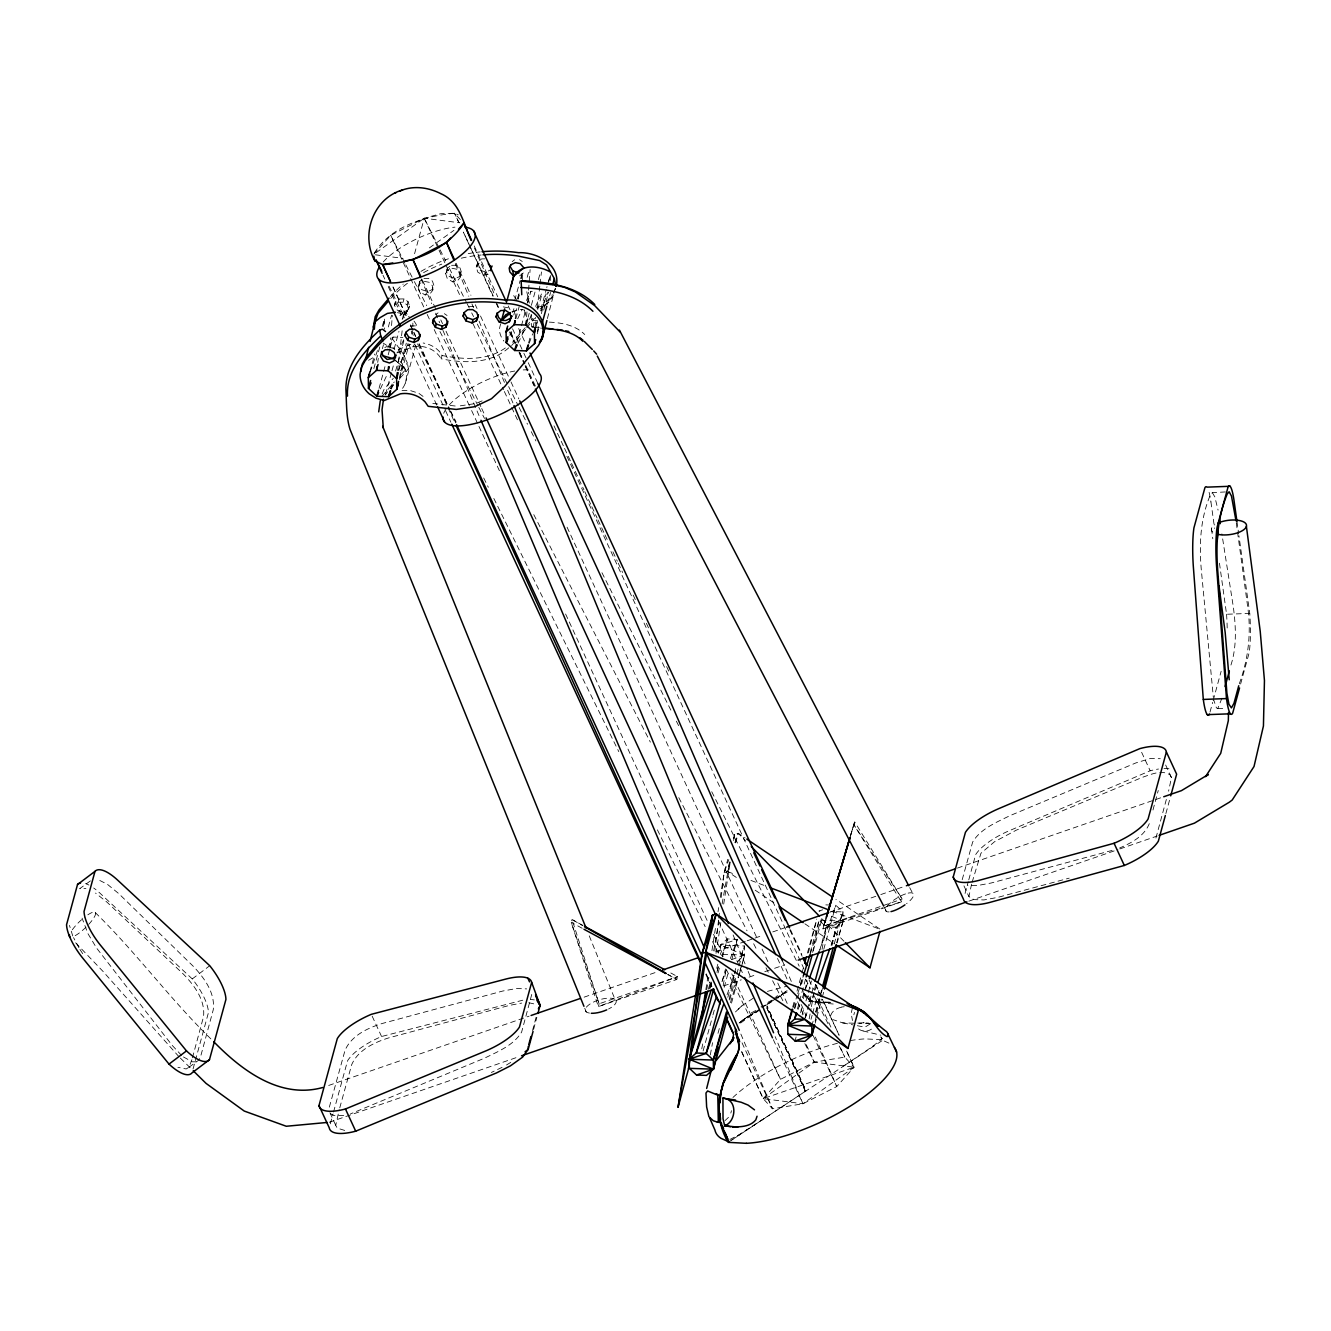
<?xml version="1.0" encoding="UTF-8"?>
<svg xmlns="http://www.w3.org/2000/svg" width="1331" height="1331" viewBox="0 0 1331 1331"><rect width="100%" height="100%" fill="white"/><g stroke="black" fill="none" stroke-linecap="round" stroke-linejoin="round"><path stroke-width="0.75" stroke-dasharray="5 3.75" d="M531.136 314.648L531.502 326.478L539.288 327.393M1165.657 765.026L1171.463 777.603L1168.585 791.18M344.712 1130.435L337.209 1128.106L335.728 1125.311L339.222 1109.771M389.883 348.19L390.649 337.908M391.564 325.579L392.329 315.297M526.594 316.828L527.059 310.655M527.675 302.436L528.44 292.154M528.59 290.108L530.121 269.544M397.553 370.534L402.245 329.888M403.659 317.693L404.374 311.604L398.501 311.387M535.095 326.81L536.044 318.691M537.225 308.526L539.804 286.165M540.037 284.135L541.451 271.94M710.554 988.201L711.286 982.012M714.913 951.083L718.54 920.154M718.79 918.091L719.755 909.838M721.202 897.477L724.114 872.737L727.774 859.31M377.705 362.398L378.32 358.405M383.245 326.461L384.476 318.475L384.642 329.19M515.18 318.641L516.727 308.659M518.258 298.676L519.19 292.687M521.336 278.711L522.268 272.722L522.401 281.656M705.846 989.632L707.776 977.32M711.935 950.667L715.779 926.06M718.025 911.702L718.673 907.592M720.271 897.344L724.114 872.737L728.822 859.593M710.887 986.138L711.519 982.045M716.011 953.329L720.82 922.566M723.698 904.115L730.42 861.041M733.631 840.527L734.596 834.387L738.239 833.306L745.094 837.931M706.694 989.748L708.891 977.486M713.666 950.9L718.807 922.283M722.101 903.882L729.821 860.957M733.847 838.463L734.596 834.387L733.547 838.214M724.114 872.737L727.758 871.655L729.554 861.839M733.863 838.297L734.596 834.387M710.305 1054.934L712.567 1042.672M723.166 985.456L726.194 969.101M809.165 1018.847L811.061 1008.632M811.428 1006.585L814.09 992.277M814.456 990.231L815.604 984.108M822.026 949.352L826.202 926.875L819.031 920.187L809.747 954.227M701.753 1048.845L702.951 1042.805M716.96 972.362L718.557 964.31M800.63 1012.791L801.828 1006.752M803.442 998.699L807.035 980.581M812.642 952.397L819.031 920.187L843.105 921.035L842.956 911.918L835.801 905.23L819.78 949.569M423.042 396.405L418.749 393.277L410.198 390.515L400.881 390.366C408.6 382.263 408.218 369.036 400.032 361.4M729.155 999.232L735.444 971.264M815.088 1021.143L816.435 1015.154M816.885 1013.141L820.911 995.172M821.36 993.159L822.259 989.166M832.125 945.21L836.167 927.225L843.105 921.035L830.078 915.678M399.516 377.388L407.286 343.431M537.308 331.635L539.138 323.649M541.418 313.667L545.993 293.685M548.738 281.706L550.102 275.717L546.791 287.529M422.243 279.41L419.797 281.323L418.05 286.697L419.698 291.772L425.188 294.966L429.98 293.852L432.758 290.308L433.906 285.549L432.459 281.091L428.416 278.362L423.458 278.445M449.845 266.3L447.399 268.23L445.652 273.587L447.299 278.661L452.773 281.856L457.581 280.758L460.36 277.197L461.508 272.439L460.044 267.98L456.001 265.252L451.059 265.335M500.656 323.816L499.375 328.94A22.394 20.181 15.3 0 0 503.833 341.052M709.406 988.85L711.403 980.897M731.85 959.302L737.324 939.287L720.42 945.126L718.407 953.079L720.42 945.126L727.358 938.937L735.328 939.204M794.374 1008.449L796.387 1000.513M800.38 984.607L802.377 976.655M808.383 952.813L816.402 921.019M547.407 318.542L553.496 294.916L540.769 310.605M395.407 301.887L394.475 305.498L397.304 310.19L403.36 312.203L407.719 310.14L409.515 306.097L408.051 301.638L404.008 298.909L399.067 298.993L395.407 301.887L394.508 305.165L398.169 302.27L399.067 298.993M419.797 281.323L418.866 284.934L421.694 289.642L427.75 291.655L432.109 289.592L433.906 285.549M447.399 268.23L446.467 271.84L449.296 276.532L455.352 278.545L459.711 276.482L461.508 272.439M484.933 258.846L481.622 258.896L477.962 261.791L477.03 265.401L479.859 270.093L485.915 272.106L490.274 270.043M553.979 293.153L555.376 287.812M531.735 994.457L521.636 1032.041C513.716 1045.301 497.994 1051.507 484.684 1058.095L350.486 1113.897M532.533 1030.577L536.243 1016.734M191.914 1059.709L189.052 1067.179L186.174 1068.959L177.905 1067.312M192.446 1057.762L203.493 1016.851C205.556 1000.213 194.259 985.256 183.262 973.993L107.046 902.218L95.533 893.084M533.598 1029.395L536.842 1017.416M1152.979 810.013L1158.253 790.481M1155.924 838.048L1166.472 798.983M1221.941 698.193L1217.732 708.641L1216.384 707.809L1213.855 700.339M1230.959 665.034C1236.965 646.367 1235.833 626.302 1233.355 607.119L1221.875 533.847M1239.277 683.818C1248.411 659.061 1251.423 632.441 1247.629 606.354L1237.381 530.969M369.918 371.765L374.776 353.996M382.313 326.361L384.476 318.475M373.861 368.654L379.801 346.942M382.396 348.689L383.478 344.729M388.336 326.977L391.564 315.131M414.573 253.722L424.256 218.234L440.794 213.675L454.536 213.259L458.297 214.84M193.045 1069.009L208.435 1012.658A37.185 13.227 52.9 0 0 192.263 978.917L99.908 893.118A37.318 13.277 52.9 0 0 93.686 888.01M379.052 388.369L385.508 364.677M388.203 354.811L389.817 348.888M390.366 346.925L393.061 337.059L402.827 337.392M403.36 312.203L399.949 315.464L405.256 314.183L408.617 309.374L407.153 304.915L403.127 302.187L404.008 298.909M394.126 349.088L398.984 331.336M402.212 319.49L404.374 311.604L407.17 314.216M407.153 304.915L408.051 301.638M385.491 394.458L391.43 372.713M391.98 370.733L393.593 364.794M408.617 309.374L409.515 306.097L405.256 314.183L397.37 312.669M390.765 388.768L392.928 380.882M395.623 371.016L404.241 339.438M398.768 370.767L406.304 343.148M399.483 379.518L409.183 343.997M405.206 383.744L415.821 344.862M508.758 347.824C490.274 364.178 463.887 363.446 441.16 358.788L442.058 355.51L438.897 350.968A25.871 23.326 15.3 0 0 423.175 342.999M514.714 300.357L520.105 280.625M520.637 278.645L522.268 272.722M513.816 315.014L515.962 307.112M518.125 299.225L519.206 295.282M515.879 318.725L519.107 306.879M527.192 277.281L529.355 269.378M516.827 342.616L525.462 311.038M527.608 303.152L530.853 291.306L534.746 291.439M528.141 317.161L529.222 313.201M531.368 305.315L535.145 291.506M538.373 279.66L540.536 271.774M528.557 343.015L530.72 335.129M532.866 327.226L535.561 317.36M537.724 309.474L542.033 293.685M536.01 326.993L537.624 321.07M540.868 309.241L546.259 289.493M537.258 333.765L538.889 327.842M543.73 310.073L548.588 292.321M547.324 304.283L550.568 292.421M330.321 1123.846L333.016 1113.997M333.549 1112.034L347.541 1060.824A41.328 14.275 -24.8 0 1 381.564 1036.516L523.316 1000.063M736.326 877.445L727.758 871.655L730.37 862.072M735.61 842.889L738.239 833.306L745.476 840.693M708.391 989.166L710.571 981.163M716.727 968.253L717.825 964.243M718.058 972.961L719.705 966.955M722.434 956.939L727.358 938.937L722.367 954.71M703.101 1051.008L712.401 1016.967M712.95 1014.971L714.597 1008.965M722.251 980.947L725.528 968.935M724.197 987.319L728.573 971.314M717.991 1033.338L720.187 1025.336M727.841 997.302L733.847 975.29M734.396 973.277L736.043 967.288M729.721 1000.014L736.276 975.989M736.825 973.993L738.472 967.986M739.021 965.99L744.478 945.958L720.42 945.126L720.553 954.244L723.415 956.906M731.501 1003.125L738.605 977.104M739.154 975.091L740.801 969.084M741.35 967.088L744.628 955.076L744.478 945.958L738.905 961.598M792.66 1007.168L794.84 999.148M797.019 991.146L801.395 975.141M801.944 973.127L803.591 967.121M807.418 953.112L816.702 919.089M794.99 1008.266L797.169 1000.263M797.718 998.25L799.349 992.26M801.545 984.241L803.724 976.239M797.402 1008.965L799.049 1002.975M799.598 1000.962L805.604 978.951M813.258 950.916L822.009 918.889M795.023 1040.975L796.121 1036.965M802.144 1014.954L803.774 1008.948M805.97 1000.945L811.428 980.93M819.63 950.9L826.202 926.875L843.105 921.035L837.099 943.047M804.639 1019.33L806.836 1011.327M807.385 1009.331L811.211 995.305M811.744 993.309L813.94 985.306M823.773 949.269L835.801 905.23M811.012 1019.313L812.11 1015.303M812.659 1013.307L817.034 997.285M817.567 995.289L819.763 987.286M831.243 945.243L836.167 927.225L826.202 926.875M811.794 1026.018L813.441 1020.012M815.62 1012.009L821.643 989.981M834.221 943.945L842.956 911.918L830.927 911.502M815.221 1023.123L816.319 1019.113M816.868 1017.117L821.793 999.099M822.325 997.102L823.972 991.096M965.058 893.434L968.236 881.788M968.768 879.841L975.673 854.602A41.477 14.325 -24.8 0 1 1008.831 830.91L1150.184 770.782A41.328 14.275 -24.8 0 1 1158.502 769.035M1165.889 813.574L1170.182 797.818M1209.995 712.102L1212.657 702.385M1213.19 700.439L1221.143 671.29M1240.608 684.034L1249.11 652.955A37.168 5.291 87.9 0 0 1249.759 613.391L1238.945 535.794M329.339 1107.142L345.012 1050.392C351.384 1035.551 367.639 1028.064 382.197 1023.489L502.835 991.013L516.628 988.5L526.677 988.9M339.771 1107.808L351.65 1064.75C358.022 1049.926 374.277 1042.439 388.835 1037.847L509.474 1005.371L521.636 1003.092M962.197 879.724L972.662 842.024C980.614 828.731 996.303 822.425 1009.663 815.787L1135.875 762.929L1150.167 758.537L1160.283 758.687M971.58 884.167L968.918 896.595L973.859 899.606L983.925 899.939L997.751 897.393L1069.192 878.144M972.129 882.187L980.947 853.271L994.507 841.741L1016.302 830.161L1142.514 777.287C1150.982 774.426 1161.514 769.484 1169.966 774.792L1171.463 777.603M730.819 1113.065L731.484 1110.67M853.853 1014.788L854.519 1012.392M825.253 921.019L822.907 928.955L901.403 901.852L902.168 899.024L854.635 821.843L849.96 837.582M849.927 837.698L854.635 821.843L850.359 836.467M825.436 920.22L822.907 928.955L825.836 919.105M730.453 1002.626L739.304 972.911M739.903 970.931L741.666 964.975M742.265 962.995L744.628 955.076L720.42 945.126M815.936 1012.159L821.244 994.324M836.617 942.814L843.105 921.035M852.472 1007.667L851.158 1013.49L852.489 1020.528M717.359 970.482L718.607 966.539M793.359 1007.434L797.103 995.605M797.735 993.625L799.598 987.702M800.23 985.739L803.342 975.873M810.213 954.177L821.46 918.689M488.144 274.319L483.353 275.417L477.862 272.223L476.215 267.148L477.962 261.791M370.268 371.865L378.104 348.589M512.635 312.535L513.932 308.659M517.21 298.959L519.157 293.136M727.059 994.789L734.03 975.257M805.338 1017.383L808.832 1007.617M809.514 1005.654L814.406 991.994M815.088 990.031L817.184 984.175M831.126 945.126L842.956 911.918M734.878 842.689L738.239 833.306M721.984 981.696L726.177 970.133M730.353 958.553L737.324 939.287M798.167 1009.347L801.645 999.697M802.343 997.768L805.139 990.064M805.837 988.134L808.616 980.415M391.397 389.068L394.176 381.465M398.352 370.068L408.085 343.481M411.562 333.981L412.959 330.171M529.189 343.315L532.666 333.815M533.348 331.918L537.524 320.521M541.002 311.021L547.956 292.021M382.13 393.976L384.127 389.251L393.344 378.237M1149.285 823.673C1144.311 836.151 1131.367 842.989 1119.654 847.98M380.383 388.902L387.354 374.211M397.803 352.166L403.909 339.305M518.158 343.165L525.129 328.458M529.488 319.274L532.117 313.767M535.594 306.413L541.7 293.552M387.787 348.056L393.061 337.059M509.773 335.312L511.537 331.635M517.676 318.808L522.068 309.641M526.46 300.473L530.853 291.306M830.727 1015.403C832.574 1009.796 838.613 1007.268 844.087 1006.902M553.263 293.02L555.925 288.078M418.05 286.697L419.847 283.403L424.206 281.34L429.048 282.272L432.409 285.766L432.758 290.308M445.652 273.587L447.449 270.293L451.791 268.246L456.649 269.161L459.994 272.655L460.36 277.197M476.215 267.148L478.012 263.871L482.371 261.808M374.394 252.973C390.981 226.386 424.855 216.005 454.536 213.259L461.125 220.447M553.496 294.916L549.27 301.904A22.394 20.181 15.3 0 1 535.361 307.295M407.719 310.14L405.256 314.183L410.098 317.543M396.838 352.931L412.76 346.875L414.823 343.93M382.28 396.022L394.309 381.98M385.358 394.974L387.637 391.83M425.188 294.966L427.75 291.655M452.773 281.856L455.352 278.545M483.353 275.417L485.915 272.106M525.495 329.406L511.636 345.544M526.777 327.842L534.413 318.442M525.229 327.676L512.535 342.267M526.527 326.095L532.982 318.242M540.735 308.809L552.365 294.65M741.633 1051.374L763.195 1098.641L780.532 1079.325L814.322 1062.121L844.786 1057.113L854.069 1067.229L836.733 1086.562L802.942 1103.765L772.479 1108.773L763.195 1098.641L741.45 1051.54M728.49 1117.358L725.062 1120.569M400.365 370.634L407.402 363.03L402.827 353.397L390.965 336.826M401.33 374.36L405.556 369.802L408.401 369.036L407.402 363.03M390.166 388.752L394.375 384.193M399.982 378.137L408.401 369.036M735.461 1011.943L742.515 1005.304L753.978 997.734M870.025 1024.038L864.984 1027.149L856.765 1025.619M771.265 1002.143L765.624 1005.204L774.808 999.015M737.673 961.281L744.628 955.076L720.553 954.244M738.089 1009.197L742.515 1005.304M739.104 1023.09L743.297 1019.746M739.82 1022.624L741.45 1021.193M773.677 998.816L778.219 994.972L780.265 995.222L776.389 997.901M872.787 1046.299L882.553 1038.363M435.636 314.781L438.082 312.852M512.169 261.675L514.598 259.745M519.639 275.866L523.299 272.988M772.163 1000.08L768.453 1001.96L766.34 1004.739L761.049 1006.852M192.263 978.917L209.749 965.724M759.785 1009.813L753.512 1014.472L751.466 1014.239L757.073 1010.745M90.375 880.906L79.677 888.692L85.933 888.426M189.052 1067.179L198.835 1060.058L200.632 1056.515L213.259 1009.747C215.356 993.109 204.358 978.019 193.527 966.539L118.808 893.667L107.495 884.383L98.078 879.591M742.598 1020.212L745.327 1018.265M740.618 1023.057L756.94 1011.261M439.147 247.932L424.256 218.234L373.462 254.554L390.682 235.337L424.256 218.234L459.827 222.809M429.347 247.915L453.938 230.346M763.195 1098.641L814.322 1062.121L854.069 1067.229L846.233 1050.275L854.069 1067.229L802.942 1103.765L763.195 1098.641L854.069 1067.229M744.628 1018.731L747.523 1016.784M784.874 992.094L777.903 998.15M844.037 1065.765L873.485 1045.833M774.243 999.548L786.122 991.662M728.922 1141.882L806.037 1090.838L766.889 1005.837L805.92 1090.571M761.848 1007.733L770.832 1001.794M740.735 1021.659L761.149 1008.199M731.651 1140.068L883.335 1039.844L865.233 1038.879A99.509 34.356 -24.8 0 0 850.492 1040.559M746.807 1017.25L752.181 1013.773L750.684 1013.174L757.139 1009.796M737.707 1135.576L767.488 1116.36M784.175 992.56L787.087 990.663M506.495 1065L513.15 1060.94M770.133 1002.26L775.241 999.182M776.955 998.15L787.17 991.994M368.554 360.302L375.708 356.159M505.347 347.957C486.863 361.084 463.188 359.553 442.058 355.51M871.472 1029.146C867.246 1032.074 861.107 1031.725 857.463 1027.998M502.086 1067.346L491.339 1072.47M729.97 1139.436L738.406 1135.11M384.825 347.507L387.72 346.143L392.562 347.058L394.808 349.387M477.48 402.711L484.384 400.032M410.846 344.296L398.036 349.77L389.883 347.374L383.195 343.115M767.405 991.395L786.754 986.254M822.658 909.788L818.898 911.086L822.907 911.219M328.69 1085.447L529.106 1016.169M584.126 997.152L656.815 972.013M715.762 951.632L745.244 941.45M747.207 940.767L753.096 938.721M755.06 938.039L762.913 935.327M772.745 931.933L784.541 927.857M829.729 912.234L878.843 895.247M880.806 894.565L904.381 886.413M957.438 868.078L1153.927 800.147M1155.89 799.465L1163.743 796.753M731.468 959.618L744.628 955.076M329.273 1122.266L517.609 1057.147M723.598 985.938L741.267 979.832M749.103 977.12L754.993 975.074M764.809 971.68L772.645 968.968M774.609 968.303L784.425 964.908M968.835 901.154L1117.94 849.611M1119.887 848.928L1157.171 836.034M880.024 908.524L823.673 926.126L902.168 899.024L853.87 824.654L901.403 901.852L881.971 907.925M1112.15 850.409L991.113 883.019L977.287 885.581L967.221 885.248M511.886 311.787L521.303 309.391L524.73 310.123M473.919 403.792L459.012 406.022M1225.402 491.938L1212.341 492.636L1210.345 494.899C1199.58 520.421 1198.981 548.006 1201.81 575.042L1213.323 697.145M870.457 1023.689L857.746 1023.04M863.403 1022.74L859.011 1023.289L864.152 1022.74M841.275 1007.068L844.22 1006.735M343.747 1115.544L333.615 1115.445L330.57 1113.731M412.76 346.875C423.508 344.579 435.603 349.105 441.16 358.788M1217.732 708.641L1225.568 708.225M1219.462 563.196L1226.566 614.256L1249.759 613.408M398.169 302.27L403.127 302.187M468.645 306.413L473.603 306.33L476.282 308.16M410.48 325.962L415.438 325.879L418.117 327.692M829.413 1002.093C821.36 1002.26 809.198 1003.191 804.822 994.44M830.777 1002.542L817.783 1002.542L809.997 1000.496A26.354 22.627 -76.7 0 1 807.568 999.165L802.377 991.296L806.037 997.884L814.489 1002.476L809.431 999.398L811.577 1001.611L806.47 992.776M195.99 1061.822L192.28 1061.805L182.929 1056.681M853.853 1023.206L842.689 1022.89L833.123 1019.696M825.836 904.88L831.825 905.097M829.912 1002.476L808.899 1001.577L830.544 1002.526M866.065 1022.94L868.844 1023.14M455.185 406.005L431.111 403.293M833.256 1004.023L815.92 1002.243M531.735 320.039L537.591 320.738M549.32 322.119C561.998 322.801 575.391 325.097 584.725 334.514M531.851 327.043L541.601 328.208M528.84 1002.725L536.509 1004.472M375.425 254.803L403.077 258.364M530.57 999.415L534.33 999.897M816.618 1001.777L817.55 1001.944M503.268 306.895L508.109 307.81M842.689 1022.89L852.738 1024.837M863.104 1030.976L880.889 1035.185M727.758 871.655L735.494 874.583M750.95 880.44L764.493 885.548M832.141 911.153L880.457 929.454L835.918 899.34M888.892 1043.105L882.619 1040.31L880.872 1036.766M809.082 999.198L810.712 1000.03M582.945 925.444L572.031 919.538L571.249 922.366L598.318 1006.635L676.78 979.466L677.562 976.638L668.461 971.713M582.179 928.273L571.249 922.366L599.1 1003.807L598.318 1006.635L677.562 976.638L599.1 1003.807L572.031 919.538L582.679 925.627M667.696 974.542L676.78 979.466L667.912 974.392M519.556 259.661L522.251 261.492M444.371 313.683L447.066 315.497M755.176 890.189L775.74 904.082M804.872 923.781L834.005 943.479M405.556 369.802L395.923 360.701M392.728 358.505L404.957 368.171M808.283 998.699L803.092 990.83M181.615 1055.45L172.148 1045.334L96.564 948.038L87.996 933.713L82.073 918.124M210.847 1038.862C169.752 998.849 135.912 952.081 94.767 912.084M178.92 1056.664L102.986 971.38L74.536 941.649M180.351 1058.078L191.78 1069.325M822.209 919.022L843.921 941.2M1212.341 492.636L1214.837 496.896L1218.065 510.106M79.943 949.469L83.753 955.242M78.945 947.722L73.538 937.606M804.789 1090.222L805.455 1091.237L766.057 1006.269L805.039 1090.422M909.705 887.611L912.584 893.134M884.616 907.908L886.529 911.585M881.072 1037.331L881.837 1038.829M404.89 263.089L390.682 235.337L423.74 306.929M405.839 264.936L413.425 279.726M414.374 281.59L426.685 305.631M439.962 331.519L477.862 405.506M478.811 407.353L484.501 418.45M533.781 514.631L650.36 742.132M678.793 797.618L747.024 930.802M753.662 943.746L756.507 949.286M765.99 967.787L768.836 973.344M772.612 980.731L783.044 1001.078M804.839 1043.62L814.322 1062.121L805.621 1043.288M440.079 249.795L445.669 260.926M449.379 268.346L466.133 301.754M467.065 303.618L470.775 311.038M471.706 312.885L473.57 316.612M477.297 324.032L518.225 405.689M519.157 407.536L527.525 424.24M531.252 431.677L535.911 440.944M601.961 572.713L671.739 711.919M676.381 721.186L679.176 726.759M711.736 791.712L799.199 966.173M805.704 979.167L810.363 988.451M814.073 995.871L828.032 1023.705M839.196 1045.983L844.786 1057.113L839.562 1045.817M389.068 286.198L404.691 317.843M411.129 330.887L413.891 336.46M417.568 343.914L449.728 409.083M450.643 410.946L456.15 422.11M483.719 477.962L488.311 487.279M493.834 498.443L618.799 751.649M657.398 829.845L705.18 926.659M712.534 941.549L718.041 952.73M726.31 969.484L780.532 1079.325L731.8 973.826M493.269 296.031L463.338 232.076L492.869 296.148M496.779 303.551L498.543 307.311M510.854 333.648L515.263 343.049M519.656 352.449L524.946 363.746M525.828 365.626L535.495 386.306M553.979 425.82L556.624 431.46M557.506 433.34L563.662 446.501M564.544 448.381L570.7 461.558M571.581 463.438L583.91 489.775M584.775 491.655L590.947 504.815M591.829 506.695L597.103 517.992M597.985 519.872L604.141 533.032M605.023 534.912L607.668 540.552M612.942 551.849L617.334 561.249M618.216 563.129L622.625 572.53M633.19 595.107L635.819 600.747M646.384 623.324L649.029 628.964M666.631 666.581L669.26 672.222M789.832 929.92L802.144 956.257M815.337 984.474L821.51 997.634M822.392 999.514L839.112 1035.252L822.708 999.415M1141.632 752.298L1150.184 770.782M963.943 885.83L968.918 896.595M508.259 305.98L510.006 309.74M518.691 328.557L525.645 343.598M474.219 245.936L497.744 296.796M512.551 328.807L523.016 351.417M523.882 353.297L527.359 360.834M528.241 362.714L537.824 383.444M790.464 929.72L801.794 954.211M815.737 984.358L821.826 997.535M496.347 303.668L498.093 307.444M509.424 331.935L514.648 343.232M519.007 352.648L524.231 363.945M525.096 365.825L534.679 386.556M566.906 456.25L803.841 968.585M809.065 979.882L813.424 989.299M817.783 998.716L831.709 1028.863M456.134 263.255L470.941 295.282M475.283 304.699L477.03 308.476M480.508 316.013L510.122 380.067M511.004 381.947L518.84 398.901M777.52 958.453L787.087 979.167M797.552 1001.777L803.641 1014.971M813.224 1035.684L836.733 1086.562L815.337 1037.015M424.256 218.234L438.198 248.381M439.064 250.261L460.825 297.362M473.021 323.732L503.501 389.65M504.366 391.53L517.426 419.797M567.056 527.159L756.857 937.806M762.081 949.103L768.17 962.28M777.753 983.01L787.336 1003.724M422.543 280.359L435.586 308.626M440.811 319.922L442.558 323.699M446.035 331.236L480.857 406.604M481.722 408.484L485.216 416.021M718.507 920.985L739.404 966.223M740.269 968.103L742.881 973.76M773.344 1039.694L802.942 1103.765L775.158 1036.633M427.218 314.465L430.712 322.002M434.189 329.539L470.741 408.667M471.607 410.547L499.458 470.825M565.592 614.007L707.427 921.085M713.516 934.262L723.964 956.873M406.171 315.48L392.262 285.333L405.988 315.68M410.53 324.914L413.142 330.554M414.008 332.451L415.754 336.211M419.232 343.747L449.678 409.698M450.544 411.578L455.768 422.892M742.033 1042.822L772.479 1108.773L740.103 1032.274M383.029 275.267L384.759 279.044M388.236 286.581L403.027 318.608M415.205 344.995L444.787 409.05M445.669 410.93L450.876 422.243M705.779 974.292L711.869 987.486M408.983 344.912L436.784 405.106M372.164 1016.169L381.564 1036.516M329.922 1112.733L335.728 1125.311M410.297 325.13L412.876 330.803M413.741 332.7L415.472 336.477M418.916 344.047L455.169 423.474M706.245 973.826L712.285 987.07M474.468 248.098L495.049 295.732M510.705 331.935L515.646 343.381M519.755 352.898L522.218 358.621M525.512 366.241L533.748 385.291M782.395 960.782L791.463 981.746M801.329 1004.622L806.27 1016.052M421.062 278.761L431.577 303.618M435.636 313.184L439.679 322.751M442.924 330.387L480.175 418.367M455.285 263.638L468.778 296.231M471.939 303.917L473.537 307.744M479.093 321.17L504.499 382.546M507.66 390.233L513.217 403.659M733.098 934.961L747.39 969.5M748.172 971.414L751.35 979.084M589.25 935.876L614.989 999.331A16.172 6.056 -17.7 0 1 608.566 1008.998M584.725 1008.233L586.289 1012.076M72.756 935.976L69.478 925.411M526.777 291.772L529.355 303.135M524.497 310.539L526.377 317.51M1236.948 521.486L1238.662 533.748M1210.927 501.92L1214.621 528.474M1236.283 522.817L1237.115 528.939M1211.46 528.557L1212.807 538.772M550.601 275.5L550.685 280.858M412.843 323.034L412.893 326.611M414.008 321.154A22.394 20.181 15.3 0 1 416.636 325.413M516.611 299.591A22.394 20.181 15.3 0 1 512.884 294.035M443.722 413.276A53.556 18.484 -24.8 0 1 446.501 408.367M449.296 404.907A53.556 18.484 -24.8 0 1 514.764 371.016M523.233 369.918A53.556 18.484 -24.8 0 1 530.953 370.085M383.245 261.941A53.556 18.484 -24.8 0 1 454.969 227.152M908.158 893.118A16.172 5.041 -31.7 0 1 906.577 903.649M889.175 911.885A16.172 5.041 -31.7 0 1 889.125 904.048A16.172 5.041 -31.7 0 1 908.008 893.201M589.45 1013.074A16.172 6.056 -17.7 0 1 594.674 1001.511A16.305 6.106 -17.7 0 1 614.972 999.348M1209.097 492.337A37.318 5.307 87.9 0 1 1210.927 501.937M1226.566 614.256A37.168 5.291 87.9 0 1 1227.215 629.779M1163.993 768.519A41.328 14.275 -24.8 0 1 1171.08 769.168M1212.791 532.117A17.702 7.171 -7.5 0 1 1214.804 524.713M87.829 914.83A17.702 4.259 -43.7 0 1 95.649 913.532A17.702 4.259 -43.7 0 1 87.247 925.927M85.983 927.208A17.702 4.259 -43.7 0 1 74.286 936.159M72.307 929.787A17.702 4.259 -43.7 0 1 84.535 917.225M85.533 883.601A37.318 13.277 52.9 0 1 88.944 885.065M732.932 1097.493A99.509 34.356 -24.8 0 1 837.798 1043.221M390.798 298.41A145.844 131.453 15.3 0 1 408.517 282.422M423.574 272.639A145.844 131.453 15.3 0 1 441.792 264.12M390.382 296.597A145.844 131.453 15.3 0 1 403.21 284.085M421.012 271.374A145.844 131.453 15.3 0 1 448.431 258.78M461.291 258.197A143.349 129.19 15.3 0 1 481.156 255.003M468.229 253.655A143.349 129.19 15.3 0 1 480.158 251.908M458.945 222.66L454.536 213.259L458.896 222.676"/><path stroke-width="1.5" d="M727.591 1140.767L720.637 1123.347L718.956 1107.093A80.875 69.445 -76.7 0 1 719.505 1097.825L722.983 1083.318L736.392 1055.566C741.983 1046.549 736.309 1037.498 735.378 1028.58M1236 520.787L1231.458 496.014L1229.129 491.755L1227.215 494.001C1216.634 519.556 1215.702 547.091 1218.015 574.177L1226.899 693.201L1228.946 704.282L1231.425 707.909L1233.97 703.317L1238.745 685.764M1228.513 712.468L1228.33 720.637L1220.727 753.313L1205.553 776.605L1208.348 774.476L1181.429 790.647L1163.743 796.753M528.274 1046.399L528.191 1049.36L522.584 1057.163L510.488 1065.815L496.563 1072.902L355.71 1131.184A41.328 14.275 -24.8 0 1 329.256 1127.79L318.991 1105.595L337.292 1038.629A41.328 14.275 -24.8 0 1 371.316 1014.322L505.88 979.05A41.477 14.325 -24.8 0 1 531.668 982.361L540.087 1005.437L537.924 1013.423M521.752 294.7L521.17 281.074L522.784 280.725C548.272 282.338 575.807 285.416 594.791 304.5M1217.216 540.652L1218.015 528.673M347.491 396.139C345.96 371.066 363.812 351.966 380.716 335.978L379.718 329.972L382.563 329.206L385.524 331.535M378.703 411.878L380.267 400.747M388.502 366.691L388.203 370.8L396.605 378.67L396.788 389.384L388.619 396.671L376.889 396.255L368.471 388.386L368.304 377.671L369.918 371.765M526.294 320.937L525.978 325.047L534.396 332.916L534.563 343.631L526.394 350.918L514.681 350.502L506.262 342.633L506.096 331.918L507.71 326.012M374.327 329.256L374.909 321.952L380.233 317.56L387.388 313.401L395.407 312.286M717.792 1095.463L718.324 1122.399L713.316 1120.752L708.924 1116.726L706.628 1106.926L705.979 1093.05L707.61 1090.954L718.474 1095.463M754.511 1109.854L748.089 1105.096L741.167 1102.251L722.933 1098.075L723.032 1118.639L724.663 1125.793L737.856 1127.107L732.383 1126.958M720.021 1102.517L720.77 1094.315M397.32 372.564L396.605 378.67L398.219 372.747M534.862 328.857L534.396 332.916L535.478 328.973M688.526 1068.843L702.086 953.379L712.567 915.029L716.211 913.964L858.428 1010.096L847.963 1048.445L705.729 952.314L702.086 953.379L678.061 1107.192L688.526 1068.843L706.794 951.948M738.688 1047.63L738.955 1045.55M720.67 1093.916L720.204 1097.376A80.892 69.362 -76.8 0 0 719.838 1102.85M377.089 366.391L376.473 370.384L368.304 377.671L369.619 373.795M514.881 320.638L514.265 324.648L506.096 331.918L507.394 328.042M556.208 286.331C561.15 264.902 537.092 251.942 518.624 252.69A143.349 129.19 15.3 0 0 482.055 251.725M710.954 925.295L712.567 915.029L705.729 952.314L858.428 1010.096M701.37 1018.348L705.53 991.678M505.647 300.207C527.708 297.362 554.378 320.472 539.388 342.183M360.967 371.266L362.232 364.162L366.025 357.507L376.074 345.594A145.844 131.453 15.3 0 1 443.24 303.917A143.349 129.19 15.3 0 1 505.647 300.19M678.061 1107.192L705.946 951.831L739.287 1030.36M710.721 925.261L712.567 915.029M702.652 1012.242L706.328 991.795M706.661 1088.442L710.987 1071.438M739.387 1047.164L738.455 1051.124M540.319 341.668A22.394 20.181 15.3 0 0 542.316 338.224L543.963 329.522M720.969 1092.269L723.149 1084.366M383.494 399.317L382.03 409.698L383.278 427.916M707.842 991.162L689.242 1059.226L689.391 1068.344L696.546 1075.015L706.511 1075.381L713.466 1069.176L718.391 1047.198M792.111 1009.164L787.736 1025.186L787.869 1034.287L795.023 1040.975L805.005 1041.324L811.943 1035.135L814.189 1025.136M398.618 381.381L396.788 389.384L398.402 383.461M535.478 339.638L534.563 343.631L535.644 339.688M496.13 317.044L497.112 313.018L498.559 317.46L501.521 320.388L505.93 320.488L510.272 318.425L511.936 315.896L509.39 321.703L505.031 323.766L498.959 321.753L496.13 317.044L497.079 313.434L500.722 310.556L505.68 310.472L509.723 313.201L511.187 317.66M365.775 358.954L368.654 347.258M370.101 341.418L374.909 321.952M542.316 338.224L546.891 320.505M404.99 335.745L405.922 332.134L409.582 329.239L414.54 329.156L418.583 331.885L420.03 336.344L418.233 340.403L413.874 342.45L407.818 340.437L404.99 335.745L405.888 332.467L408.717 337.159L414.773 339.172L419.132 337.109L420.33 334.414M432.592 322.634L433.523 319.024L437.184 316.129L442.125 316.046L446.168 318.774L447.632 323.233L445.835 327.293L441.476 329.356L435.42 327.343L432.592 322.634L433.49 319.357L436.318 324.049L442.374 326.062L446.734 324.015L447.931 321.303M463.155 316.196L464.103 312.585L467.747 309.69L472.705 309.607L476.748 312.352L478.195 316.795L476.398 320.854L472.039 322.917L465.983 320.904L463.155 316.196L464.053 312.918L466.882 317.61L472.938 319.64L477.297 317.577L478.495 314.865M511.054 286.198L513.683 276.166L512.834 270.958L510.006 266.25M528.806 1044.419L530.936 1036.516M533.065 1031.392L528.191 1049.36L525.03 1051.823M1225.119 686.497L1229.362 670.891M77.514 884.549L66.55 924.712A37.318 13.277 52.9 0 0 82.306 957.588L169.004 1064.101A37.185 13.227 52.9 0 0 191.98 1072.902L209.466 1059.692L225.921 999.465A37.185 13.227 52.9 0 0 209.749 965.724L117.394 879.907A37.318 13.277 52.9 0 0 95 871.339L77.514 884.549A37.318 13.277 52.9 0 1 80.559 882.985M95 871.339L84.036 911.519A37.318 13.277 52.9 0 0 99.792 944.378L186.49 1050.908A37.185 13.227 52.9 0 0 209.466 1059.692M370.634 380.5L368.471 388.386L371.116 382.895M378.087 364.478L376.473 370.384L388.203 370.8L389.268 366.857M378.503 390.332L376.889 396.255L378.636 392.578M390.233 390.748L388.619 396.671L390.698 390.965M407.818 340.437L408.717 337.159M413.874 342.45L414.773 339.172M418.233 340.403L419.132 337.109M435.42 327.343L436.318 324.049M441.476 329.356L442.374 326.062M445.835 327.293L446.734 324.015M465.983 320.904L466.882 317.61M472.039 322.917L472.938 319.64M476.398 320.854L477.297 317.577M509.39 321.703L510.272 318.425M507.876 336.726L506.262 342.633L508.026 338.972M515.33 320.688L514.265 324.648L525.978 325.047L527.608 319.124M516.295 344.579L514.681 350.502L517.293 344.995M528.024 344.995L526.394 350.918L528.49 345.211M542.466 322.085L546.791 306.263M552.731 284.518L554.345 278.578L546.542 264.919L539.671 260.56L517.726 255.968A143.349 129.19 15.3 0 0 483.053 254.837M531.668 982.361L519.473 1027.016A41.477 14.325 -24.8 0 1 486.314 1050.708L345.461 1108.989A41.328 14.275 -24.8 0 1 318.991 1105.595M705.729 952.314L716.211 913.964L847.963 1048.445M713.682 988.966L696.196 1053.021L689.242 1059.226L713.466 1069.176L727.674 1017.134M711.12 990.197L689.242 1059.226L706.162 1053.387L720.92 999.331M696.546 1075.015L713.466 1069.176L713.316 1060.058L726.443 1012.026M804.673 963.128L806.32 957.122M796.321 1012.974L794.674 1018.98L787.736 1025.186L811.943 1035.135L814.672 1025.12M806.153 976.937L812.176 954.926M815.038 981.296L823.24 951.266M822.741 985.988L833.123 947.955M824.521 989.083L836.55 945.043M837.432 945.792L869.992 967.803L879.941 931.367M1165.34 815.537L1158.353 841.142A41.328 14.275 -24.8 0 1 1124.329 865.466L989.249 902.568A41.494 14.325 -24.8 0 1 963.478 899.257L953.212 877.062L965.408 832.407A41.477 14.325 -24.8 0 1 998.566 808.716L1139.935 748.588A41.328 14.275 -24.8 0 1 1166.389 751.998L1176.637 774.193L1170.731 795.855M1166.389 751.998L1148.104 818.948A41.328 14.275 -24.8 0 1 1114.064 843.272L979 880.373A41.494 14.325 -24.8 0 1 953.212 877.062M1239.56 687.927L1232.656 713.183A37.168 5.291 87.9 0 1 1226.483 698.592L1216.501 565.542A37.318 5.307 87.9 0 1 1217.133 527.009L1228.097 486.83A37.318 5.307 87.9 0 1 1234.103 501.072L1236.948 521.486M504.682 308.859L501.521 320.388L498.959 321.753M506.812 301.172L513.683 276.166C521.868 263.688 538.689 265.668 550.252 271.89M826.435 917.042L849.927 837.698M827.183 914.314L849.96 837.582M825.836 919.105L849.777 838.43M689.242 1059.226L713.316 1060.058L727.491 1012.525M823.024 988.384L836.018 944.794M795.023 1040.975L811.943 1035.135L811.794 1026.018L787.736 1025.186L792.727 1009.397M803.342 975.873L810.213 954.177M738.156 1052.106L730.652 1069.958M757.056 1116.227L755.792 1119.903C750.235 1126.658 741.134 1126.875 733.148 1126.958M713.316 1060.058L706.162 1053.387L723.582 1004.556M817.883 982.228L829.729 949.02M702.086 953.379L716.211 913.964M716.411 997.119L696.196 1053.021L706.162 1053.387M796.77 1013.19L794.674 1018.98L804.639 1019.33L811.794 1026.018M809.315 978.501L819.081 951.499M373.046 327.027L378.104 313.251L388.17 301.355M736.775 1054.551C720.47 1080.389 711.153 1114.33 728.223 1142.347L746.308 1143.312M723.681 1082.852L736.692 1056.132M490.873 268.696L492.071 266M724.663 1125.793C736.559 1121.484 737.823 1099.04 722.933 1098.075M730.22 1043.754L733.464 1037.215L732.516 1041.008L733.381 1035.518M538.373 1008.831L540.087 1005.437L535.528 994.839M857.28 1009.064L858.928 1009.697L856.399 1008.865L857.214 1009.098C870.574 1010.861 874.999 1030.71 887.078 1036.633C889.108 1036.699 887.76 1032.307 886.413 1031.558C876.497 1024.421 868.378 1014.821 857.58 1008.416M471.607 240.279L463.77 223.325C446.517 249.746 413.342 262.989 382.679 264.603L374.81 260.826C360.335 234.672 373.229 198.236 402.677 189.9C415.222 185.575 429.031 187.671 440.694 193.627C459.994 201.863 463.388 223.541 471.174 240.478M716.627 1059.958L733.98 1037.897M389.051 298.077L379.002 309.973L375.209 316.645L373.944 323.749A27.635 24.906 15.3 0 0 374.194 327.31M450.527 238.099L446.55 242.525L412.959 259.628L404.89 260.959M458.463 229.231L463.77 223.325M379.718 329.972C362.331 346.243 344.479 365.975 346.01 391.53C346.626 404.108 346.226 417.285 350.02 429.347L583.943 1006.303M875.449 1024.388L878.61 1026.068L875.565 1024.87L875.981 1023.855M381.581 351.484L382.962 355.76L387.071 359.437L392.728 358.505L396.289 355.094M510.405 313.018L501.521 320.388L505.664 314.798L510.322 312.535M169.004 1064.101L186.49 1050.908M399.932 191.082L402.677 189.9M394.808 193.245L395.889 192.795M718.923 1122.316L717.01 1121.65L719.871 1122.466M531.069 1015.486L580.183 998.5M662.705 969.966L698.076 957.754M786.505 927.175L827.766 912.916M906.361 885.747L955.475 868.76M521.536 1055.782L696.146 995.422M700.056 994.074L713.799 989.316M798.151 960.15L966.872 901.836M1159.135 835.352L1194.439 823.157L1229.395 802.16L1232.19 800.031L1254.018 766.523L1263.435 725.994L1264.45 680.524L1260.224 631.277L1246.398 526.394M787.736 1025.186L804.639 1019.33M390.449 281.623L382.679 264.603L392.778 262.956M322.801 1087.494C280.225 1099.306 241.876 1070.606 213.742 1041.707M327.226 1122.449L286.281 1126.259L244.239 1111.052L206.072 1083.401L193.211 1070.74M1230.094 486.281L1206.918 487.146A37.318 5.307 87.9 0 0 1204.921 487.695L1193.94 527.858A37.318 5.307 87.9 0 0 1193.325 566.39L1203.307 699.441A37.168 5.291 87.9 0 0 1209.48 714.048M1203.307 699.441L1226.483 698.575M1207.284 714.647L1230.46 713.799M787.869 1034.287L811.943 1035.135M689.391 1068.344L713.466 1069.176M725.096 1125.693L730.469 1126.775M735.594 1100.055L728.09 1098.957M521.17 281.074L553.713 284.917L564.394 287.28L575.308 291.922L594.641 305.564L620.063 331.968M520.937 287.496C546.425 289.11 573.96 292.188 592.927 311.271M545.128 328.075L552.914 329.007M556.807 329.456L562.647 330.155M543.564 328.424C557.406 329.489 572.58 330.754 582.878 341.285M725.528 1124.811L726.46 1124.961M565.758 330.837L568.869 331.519M847.048 1003.674L856.449 1007.334A80.908 69.462 -76.7 0 1 863.303 1011.693L870.84 1018.282L875.682 1024.82M849.195 1004.472L863.303 1011.693L872.953 1020.744M382.962 355.76L392.728 358.505M512.834 270.958L518.907 272.971M849.062 1004.872L850.393 1005.321M770.283 887.744L828.281 909.705M716.261 1093.766L717.991 1094.581M584.758 926.426L664.818 969.75M583.993 929.254L665.866 973.56M584.459 926.642L666.132 973.377M857.946 1009.447L851.74 1005.837L855.75 1007.8A80.892 69.462 -76.7 0 1 858.495 1009.397M746.807 839.096L832.491 897.011M779.167 906.411L803.159 922.616M863.952 1013.174L862.604 1012.159A80.892 69.462 -76.7 0 0 859.876 1010.262M579.85 337.691L583.011 340.22M865.266 1014.222L867.795 1016.435M584.292 341.435L592.312 349.454M751.266 846.599L819.314 916.077M845.368 942.681L869.992 967.803M488.327 263.887L490.573 266.217L490.923 270.759M593.709 350.918L596.637 354.162M536.909 1000.38L540.087 1005.437L536.01 996.353M619.414 330.071L908.757 885.764M597.286 356.059L883.668 906.078M376.207 260.127L381.731 271.308M887.744 1033.638L896.578 1052.056M380.716 335.978L382.995 340.803M753.745 852.805L759.901 865.965M761.665 869.725L774.858 897.943M779.267 907.343L785.423 920.52M803.026 958.137L806.553 965.657M1114.064 843.272L1124.329 865.466M473.503 230.745L506.529 302.22M529.988 352.998L539.554 373.695A53.556 18.484 -24.8 0 1 497.994 415.488A53.556 18.484 -24.8 0 1 442.874 416.853M537.824 383.444L789.599 927.84M803.541 957.971L807.019 965.507M454.387 259.478L446.55 242.525L453.688 259.795M519.706 400.781L775.773 954.676M420.796 276.582L412.959 259.628L420.247 276.848M486.081 417.901L715.895 915.345M744.628 977.52L772.479 1037.814M382.679 264.603L390.515 281.573M456.649 424.772L702.003 956.14M704.615 961.797L736.808 1031.508M376.057 260.194L382.147 273.387M451.758 424.123L700.555 962.995M712.75 989.366L717.958 1000.679M725.794 1017.633L733.614 1034.586M378.553 279.077L400.282 326.112M437.666 406.987L444.621 422.027M527.841 978.202L529.555 981.895M345.461 1108.989L355.71 1131.184M456.034 425.371L701.071 962.479M713.15 988.95L720.054 1004.09M726.094 1017.333L732.998 1032.457M709.673 1117.99L714.963 1130.119A99.509 34.356 -24.8 0 0 721.086 1138.371L728.922 1141.882L724.23 1130.901M725.195 1133.097L727.641 1138.72M535.395 389.118L782.395 960.782M480.973 420.28L704.465 948.121M514.016 405.572L728.34 923.464M752.947 982.927L773.577 1032.789M382.663 426.319L586.139 928.189M737.607 1036.35L739.653 1041.757M722.417 1126.126L723.615 1129.32L722.35 1126.142M739.038 1039.411L739.404 1040.592M735.194 1031.209L739.038 1044.469M373.795 256.118L374.81 260.826M554.345 278.578L555.842 286.032M719.921 1114.163L720.587 1119.504M1219.629 519.606L1220.277 523.665M1218.996 585.773L1225.202 632.791L1229.245 679.775M720.088 1114.047L720.304 1117.774M464.902 227.135A53.556 18.484 -24.8 0 1 434.355 271.424A53.556 18.484 -24.8 0 1 379.318 267.098M904.947 904.847A16.305 5.074 -31.7 0 1 890.971 911.602M606.77 1009.846A16.305 6.089 -17.7 0 1 591.28 1013.29M1217.998 523.016A17.702 7.171 -7.5 0 1 1241.707 521.103A17.702 7.171 -7.5 0 1 1242.073 530.836A17.702 7.171 -7.5 0 1 1218.447 534.43M70.277 937.19A17.702 4.259 -43.7 0 1 69.545 934.861M894.482 1047.464A99.509 34.356 -24.8 0 1 853.171 1104.264A99.509 34.356 -24.8 0 1 746.308 1143.312M721.818 1124.529A39.215 33.674 -76.7 0 1 721.335 1122.882M543.148 331.835L542.05 338.889L538.489 345.461L504.882 386.339L491.472 398.751L474.851 406.67L456.217 409.432L428.183 406.304L425.022 401.779A25.888 23.326 15.3 0 0 400.381 393.843L384.16 400.564L376.007 398.169L369.319 393.909A27.635 24.906 15.3 0 1 360.069 374.543L361.333 367.439L365.127 360.784L375.192 348.872A145.844 131.453 15.3 0 1 442.341 307.211A143.349 129.19 15.3 0 1 504.748 303.485C521.685 303.601 542.599 312.336 543.148 331.835M381.531 352.682L380.599 356.292L383.428 361L389.484 363.014L393.843 360.951L395.64 356.891L394.176 352.449L390.133 349.704L385.191 349.787L381.531 352.682M510.988 264.719L509.191 267.997L509.806 271.823L513.683 276.166L523.882 267.847L520.188 263.571L515.347 262.656L510.988 264.719M736.925 1034.553L735.893 1030.743L736.925 1034.553"/></g></svg>
